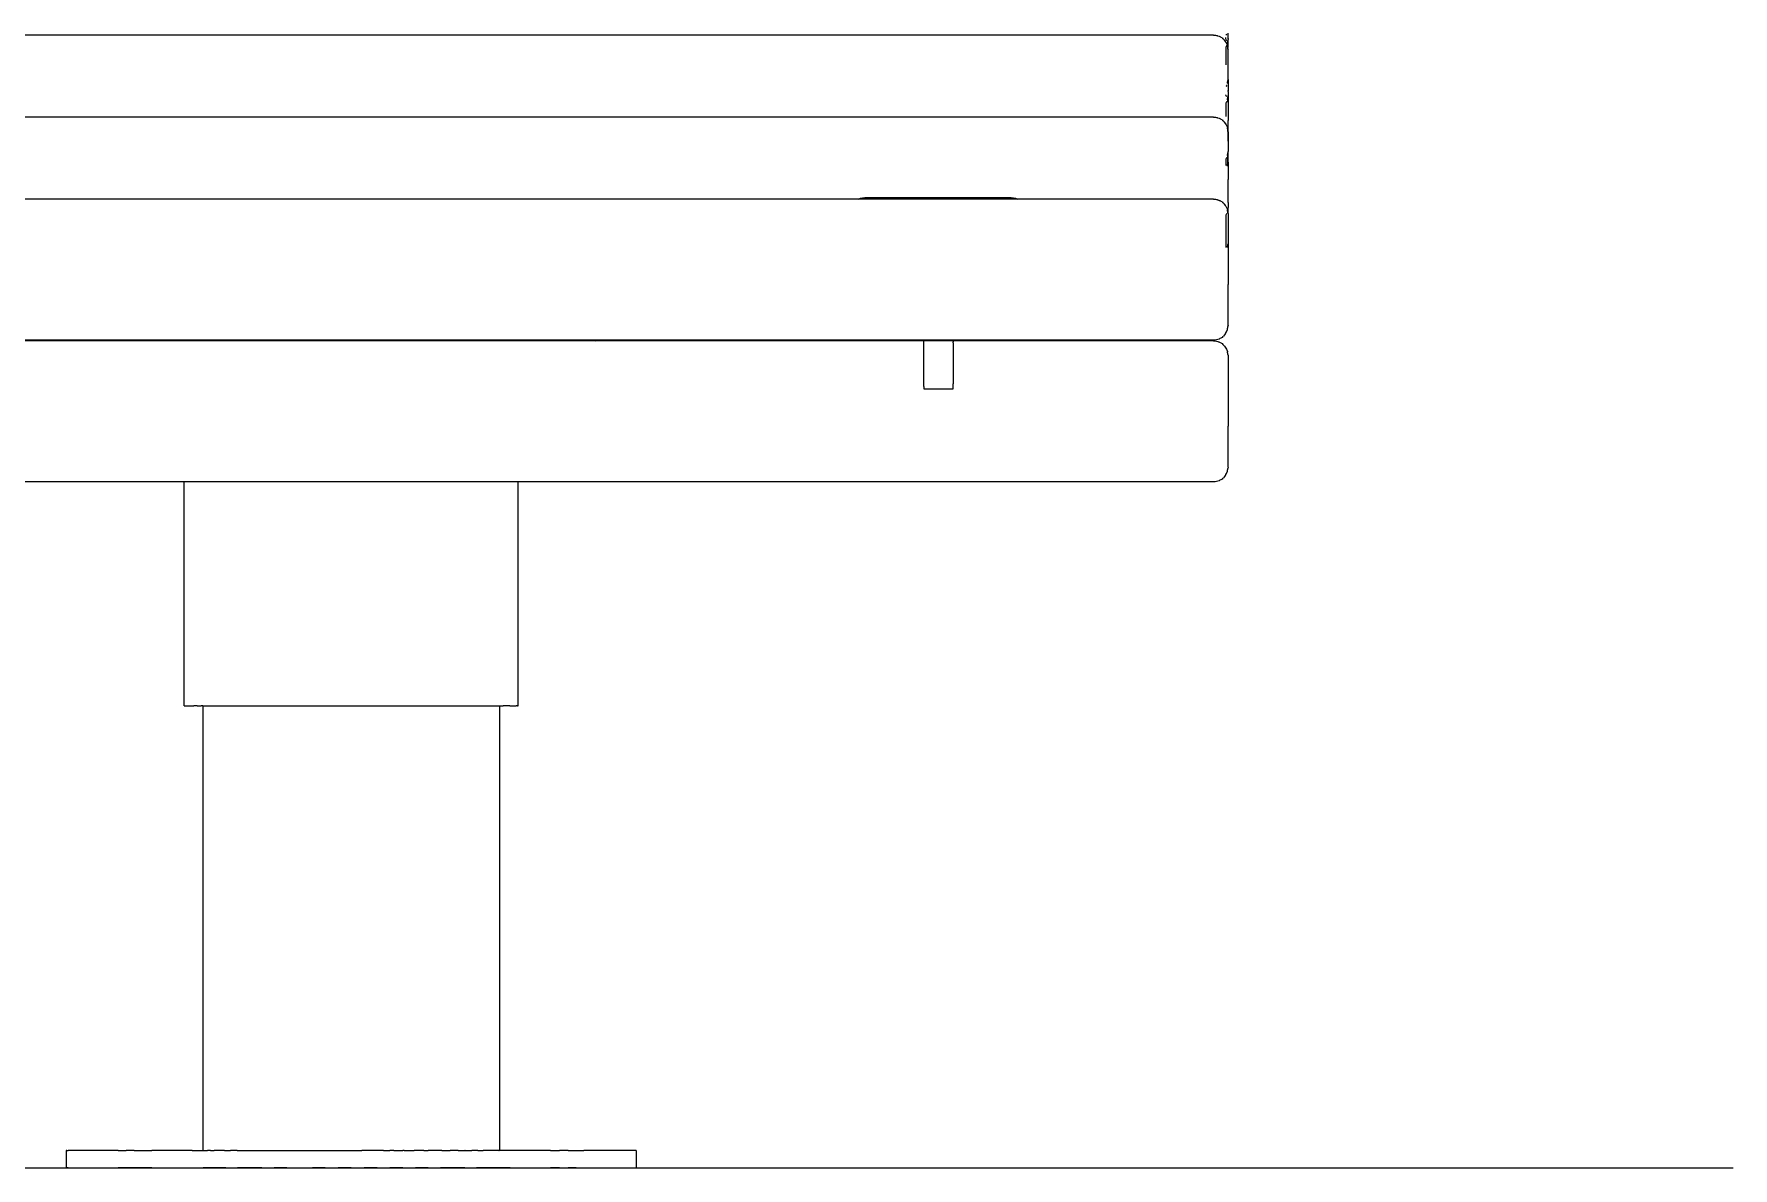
# Model space of a CAD drawing. Header units: inches. Extents: x 15 to 4613, y 7 to 3258.
# Drawn here: x 2853 to 3434, y 1765 to 2153 of the extents above; entities that cross this region are included whole.
import ezdxf

# ---------------------------------------------------------------- set-up
doc = ezdxf.new("R2010")
doc.units = ezdxf.units.IN
doc.header["$MEASUREMENT"] = 0

msp = doc.modelspace()

# ---------------------------------------------------------------- linework, layer by layer
for p, q in [((3256.73, 2152.15), (2666.73, 2152.15)), ((3256.73, 2152.15), (3257.27, 2152.11)), ((3257.27, 2152.11), (3257.44, 2152.09)), ((3257.44, 2152.09), (3257.79, 2152.03)), ((3257.79, 2152.03), (3258.13, 2151.94)), ((3258.27, 2151.91), (3258.13, 2151.94)), ((3258.27, 2151.91), (3258.69, 2151.73)), ((3258.69, 2151.73), (3258.8, 2151.68)), ((3259.23, 2151.46), (3258.8, 2151.68)), ((3259.23, 2151.46), (3259.43, 2151.34)), ((3259.67, 2151.19), (3259.43, 2151.34)), ((3259.67, 2151.19), (3260, 2150.88)), ((3260.18, 2150.71), (3260, 2150.88)), ((3260.93, 2152.12), (3260.97, 2152.16)), ((3260.93, 2150.82), (3260.93, 2151.37)), ((3261.04, 2150.68), (3260.93, 2150.82)), ((3260.97, 2152.16), (3261.04, 2152.22)), ((3261.04, 2152.22), (3261.23, 2152.38)), ((3261.23, 2152.38), (3261.27, 2152.42)), ((3261.71, 2151.09), (3261.73, 2151.29)), ((3261.71, 2151.09), (3261.73, 2150.97)), ((3261.73, 2151.29), (3261.73, 2152.81)), ((3261.73, 2150.97), (3261.73, 2150.61)), ((3260.18, 2150.71), (3260.5, 2150.41)), ((3260.57, 2150.35), (3260.5, 2150.41)), ((3260.57, 2150.35), (3260.8, 2149.96)), ((3260.93, 2149.79), (3260.8, 2149.96)), ((3260.95, 2149.73), (3260.93, 2149.79)), ((3260.93, 2147.98), (3260.95, 2148.01)), ((3260.93, 2147.98), (3260.93, 2141.96)), ((3260.99, 2149.69), (3260.95, 2149.73)), ((3261.11, 2148.25), (3260.95, 2148.01)), ((3260.99, 2149.69), (3261.01, 2149.64)), ((3261.01, 2149.64), (3261.11, 2149.5)), ((3261.1, 2150.56), (3261.04, 2150.68)), ((3261.26, 2150.3), (3261.1, 2150.56)), ((3261.11, 2149.5), (3261.15, 2149.44)), ((3261.14, 2148.31), (3261.11, 2148.25)), ((3261.17, 2148.36), (3261.14, 2148.31)), ((3261.15, 2149.44), (3261.19, 2149.37)), ((3261.19, 2148.39), (3261.17, 2148.36)), ((3261.18, 2148.42), (3261.26, 2148.5)), ((3261.18, 2148.42), (3261.19, 2148.39)), ((3261.19, 2149.37), (3261.26, 2149.26)), ((3261.27, 2150.24), (3261.26, 2150.3)), ((3261.27, 2149.21), (3261.26, 2149.26)), ((3261.27, 2148.53), (3261.26, 2148.5)), ((3261.27, 2149.21), (3261.52, 2148.51)), ((3261.52, 2149.52), (3261.68, 2149.94)), ((3261.52, 2149.47), (3261.52, 2149.52)), ((3261.52, 2149.41), (3261.52, 2149.47)), ((3261.52, 2149.41), (3261.54, 2149.37)), ((3261.54, 2149.37), (3261.52, 2149.33)), ((3261.52, 2149.29), (3261.52, 2149.33)), ((3261.68, 2148.86), (3261.52, 2149.29)), ((3261.54, 2148.47), (3261.52, 2148.51)), ((3261.54, 2148.47), (3261.52, 2148.41)), ((3261.52, 2148.41), (3261.52, 2148.37)), ((3261.52, 2148.37), (3261.53, 2148.33)), ((3261.53, 2148.33), (3261.52, 2148.26)), ((3261.53, 2148.23), (3261.52, 2148.26)), ((3261.59, 2148.12), (3261.53, 2148.33)), ((3261.57, 2148.08), (3261.53, 2148.23)), ((3261.57, 2148.08), (3261.59, 2148.12)), ((3261.61, 2147.98), (3261.57, 2148.08)), ((3261.62, 2147.87), (3261.61, 2147.98)), ((3261.68, 2147.66), (3261.62, 2147.87)), ((3261.68, 2147.77), (3261.62, 2147.87)), ((3261.65, 2147.56), (3261.68, 2147.66)), ((3261.65, 2147.56), (3261.68, 2147.51)), ((3261.68, 2149.94), (3261.73, 2150.61)), ((3261.73, 2148.19), (3261.68, 2148.86)), ((3261.68, 2147.66), (3261.68, 2147.77)), ((3261.68, 2147.51), (3261.68, 2147.41)), ((3261.68, 2147.41), (3261.71, 2147.29)), ((3261.71, 2147.29), (3261.73, 2148.19)), ((3261.71, 2147.29), (3261.73, 2147.15)), ((3261.73, 2148.19), (3261.73, 2150.61)), ((3261.73, 2141.03), (3261.73, 2147.15)), ((3261.73, 2138.62), (3261.73, 2141.03)), ((3261.07, 2134.73), (3261.05, 2134.69)), ((3261.14, 2134.81), (3261.07, 2134.73)), ((3261.17, 2134.69), (3261.11, 2134.59)), ((3261.14, 2134.81), (3261.15, 2134.85)), ((3261.23, 2134.94), (3261.15, 2134.85)), ((3261.21, 2134.75), (3261.17, 2134.69)), ((3261.26, 2134.84), (3261.21, 2134.75)), ((3261.26, 2134.99), (3261.27, 2135.04)), ((3261.26, 2134.84), (3261.27, 2134.89)), ((3261.52, 2135.88), (3261.53, 2135.91)), ((3261.52, 2135.88), (3261.53, 2135.8)), ((3261.52, 2135.72), (3261.54, 2135.77)), ((3261.52, 2135.72), (3261.54, 2135.62)), ((3261.52, 2135.59), (3261.54, 2135.62)), ((3261.53, 2135.91), (3261.59, 2136.15)), ((3261.53, 2135.8), (3261.59, 2135.98)), ((3261.53, 2135.8), (3261.54, 2135.77)), ((3261.59, 2136.15), (3261.62, 2136.19)), ((3261.59, 2135.98), (3261.59, 2136.15)), ((3261.62, 2136.19), (3261.64, 2136.35)), ((3261.62, 2136.19), (3261.68, 2136.33)), ((3261.64, 2136.35), (3261.68, 2136.48)), ((3261.73, 2136.94), (3261.68, 2136.74)), ((3261.68, 2136.74), (3261.68, 2136.59)), ((3261.68, 2136.48), (3261.68, 2136.59)), ((3261.68, 2136.33), (3261.68, 2136.48)), ((3261.73, 2136.94), (3261.73, 2138.62)), ((3261.73, 2136.94), (3261.73, 2133.12)), ((3260.93, 2131.67), (3260.93, 2131.77)), ((3260.97, 2131.64), (3260.93, 2131.67)), ((3261.26, 2129.35), (3260.93, 2128.83)), ((3260.93, 2128.83), (3260.93, 2124.27)), ((3260.96, 2131.61), (3260.97, 2131.64)), ((3261.02, 2131.56), (3260.96, 2131.61)), ((3261.26, 2131.15), (3261.02, 2131.56)), ((3261.27, 2131.09), (3261.26, 2131.15)), ((3261.27, 2129.41), (3261.26, 2129.35)), ((3261.52, 2130.36), (3261.68, 2130.79)), ((3261.52, 2130.32), (3261.52, 2130.36)), ((3261.54, 2130.28), (3261.52, 2130.32)), ((3261.52, 2130.24), (3261.54, 2130.28)), ((3261.52, 2130.18), (3261.52, 2130.24)), ((3261.52, 2130.13), (3261.52, 2130.18)), ((3261.68, 2129.71), (3261.52, 2130.13)), ((3261.68, 2130.79), (3261.73, 2131.46)), ((3261.73, 2129.04), (3261.68, 2129.71)), ((3261.73, 2133.12), (3261.71, 2133.03)), ((3261.73, 2132.86), (3261.71, 2133.03)), ((3261.73, 2132.86), (3261.73, 2131.46)), ((3261.73, 2131.46), (3261.73, 2129.04)), ((3261.73, 2129.04), (3261.73, 2122.92)), ((3256.73, 2124.09), (2666.73, 2124.09)), ((3256.73, 2124.09), (3257.27, 2124.06)), ((3257.27, 2124.06), (3257.44, 2124.04)), ((3257.44, 2124.04), (3257.79, 2123.98)), ((3257.79, 2123.98), (3258.13, 2123.89)), ((3258.27, 2123.85), (3258.13, 2123.89)), ((3258.27, 2123.85), (3258.69, 2123.68)), ((3258.69, 2123.68), (3258.8, 2123.62)), ((3259.23, 2123.41), (3258.8, 2123.62)), ((3259.23, 2123.41), (3259.43, 2123.29)), ((3259.67, 2123.14), (3259.43, 2123.29)), ((3259.67, 2123.14), (3260, 2122.83)), ((3260.18, 2122.66), (3260, 2122.83)), ((3260.18, 2122.66), (3260.5, 2122.36)), ((3260.57, 2122.3), (3260.5, 2122.36)), ((3260.57, 2122.3), (3260.8, 2121.91)), ((3260.8, 2121.91), (3260.93, 2121.74)), ((3260.93, 2121.74), (3260.95, 2121.68)), ((3260.95, 2121.68), (3260.99, 2121.64)), ((3261.73, 2121.88), (3261.73, 2122.92)), ((3261.73, 2119.46), (3261.73, 2121.88)), ((3260.99, 2121.64), (3261.01, 2121.58)), ((3261.01, 2121.58), (3261.11, 2121.45)), ((3261.11, 2121.45), (3261.18, 2121.33)), ((3261.18, 2121.33), (3261.26, 2121.21)), ((3261.26, 2121.21), (3261.27, 2121.16)), ((3261.27, 2121.16), (3261.52, 2120.46)), ((3261.52, 2120.46), (3261.54, 2120.42)), ((3261.54, 2120.42), (3261.52, 2120.32)), ((3261.53, 2120.28), (3261.52, 2120.32)), ((3261.53, 2120.25), (3261.53, 2120.28)), ((3261.6, 2120.09), (3261.53, 2120.25)), ((3261.59, 2120.06), (3261.6, 2120.09)), ((3261.59, 2120.06), (3261.68, 2119.71)), ((3261.68, 2119.45), (3261.68, 2119.71)), ((3261.68, 2119.45), (3261.7, 2119.36)), ((3261.68, 2119.22), (3261.7, 2119.31)), ((3261.68, 2119.22), (3261.73, 2112.3)), ((3261.73, 2119.46), (3261.7, 2119.36)), ((3261.7, 2119.36), (3261.7, 2119.31)), ((3261.7, 2119.31), (3261.73, 2119.1)), ((3261.73, 2119.1), (3261.73, 2112.3)), ((3261.26, 2110.2), (3260.93, 2109.67)), ((3261.27, 2110.25), (3261.26, 2110.2)), ((3261.52, 2111.09), (3261.68, 2111.64)), ((3261.52, 2111.02), (3261.52, 2111.09)), ((3261.52, 2111.02), (3261.52, 2108.19)), ((3261.68, 2111.64), (3261.73, 2112.3)), ((3261.73, 2108.72), (3261.73, 2112.3)), ((3260.93, 2109.67), (3260.93, 2107.54)), ((3261.52, 2107.67), (3261.53, 2107.71)), ((3261.52, 2107.67), (3261.53, 2107.6)), ((3261.52, 2107.53), (3261.54, 2107.57)), ((3261.52, 2107.51), (3261.52, 2107.53)), ((3261.52, 2107.51), (3261.54, 2107.4)), ((3261.52, 2107.36), (3261.54, 2107.4)), ((3261.53, 2107.71), (3261.59, 2107.93)), ((3261.53, 2107.6), (3261.59, 2107.77)), ((3261.53, 2107.6), (3261.54, 2107.57)), ((3261.59, 2107.77), (3261.68, 2108.11)), ((3261.59, 2107.93), (3261.63, 2108.04)), ((3261.63, 2108.04), (3261.65, 2108.16)), ((3261.65, 2108.16), (3261.68, 2108.28)), ((3261.73, 2108.72), (3261.68, 2108.53)), ((3261.69, 2108.48), (3261.68, 2108.53)), ((3261.68, 2108.36), (3261.69, 2108.48)), ((3261.68, 2108.28), (3261.68, 2108.36)), ((3261.68, 2108.11), (3261.68, 2108.28)), ((3261.73, 2108.72), (3261.73, 2105.07)), ((3261.73, 2105.07), (3261.73, 2102.73)), ((3261.73, 2094.86), (3261.73, 2102.73)), ((3135.15, 2096.04), (2787.9, 2096.04)), ((3135.15, 2096.04), (3135.23, 2096.08)), ((3135.23, 2096.04), (3135.15, 2096.04)), ((3135.23, 2096.08), (3135.96, 2096.34)), ((3135.96, 2096.04), (3135.23, 2096.04)), ((3135.96, 2096.34), (3136.72, 2096.5)), ((3136.72, 2096.04), (3135.96, 2096.04)), ((3136.72, 2096.5), (3137.5, 2096.55)), ((3137.5, 2096.04), (3136.72, 2096.04)), ((3137.5, 2096.55), (3187.5, 2096.55)), ((3187.5, 2096.04), (3137.5, 2096.04)), ((3187.5, 2096.55), (3188.28, 2096.5)), ((3188.28, 2096.04), (3187.5, 2096.04)), ((3188.28, 2096.5), (3189.05, 2096.34)), ((3189.05, 2096.04), (3188.28, 2096.04)), ((3189.05, 2096.34), (3189.77, 2096.08)), ((3189.77, 2096.04), (3189.05, 2096.04)), ((3189.77, 2096.08), (3189.85, 2096.04)), ((3189.85, 2096.04), (3189.77, 2096.04)), ((3256.73, 2096.04), (3189.85, 2096.04)), ((3256.73, 2096.04), (3257.27, 2096.01)), ((3257.27, 2096.01), (3257.44, 2095.98)), ((3257.44, 2095.98), (3257.79, 2095.93)), ((3257.79, 2095.93), (3258.13, 2095.84)), ((3258.27, 2095.8), (3258.13, 2095.84)), ((3258.27, 2095.8), (3258.69, 2095.63)), ((3258.69, 2095.63), (3258.8, 2095.57)), ((3259.23, 2095.36), (3258.8, 2095.57)), ((3259.23, 2095.36), (3259.43, 2095.23)), ((3259.67, 2095.09), (3259.43, 2095.23)), ((3259.67, 2095.09), (3259.99, 2094.78)), ((3260.18, 2094.61), (3259.99, 2094.78)), ((3260.18, 2094.61), (3260.5, 2094.31)), ((3260.57, 2094.25), (3260.5, 2094.31)), ((3260.57, 2094.25), (3260.8, 2093.86)), ((3260.8, 2093.86), (3260.93, 2093.68)), ((3260.93, 2093.68), (3260.99, 2093.59)), ((3260.99, 2093.59), (3261.11, 2093.4)), ((3261.11, 2093.4), (3261.26, 2093.15)), ((3261.26, 2093.15), (3261.27, 2093.1)), ((3261.27, 2093.1), (3261.52, 2092.4)), ((3261.68, 2092.48), (3261.73, 2093.15)), ((3261.73, 2094.86), (3261.73, 2093.15)), ((3261.73, 2091.05), (3261.73, 2093.15)), ((3261.26, 2091.04), (3260.93, 2090.52)), ((3260.93, 2090.52), (3260.93, 2079.48)), ((3261.27, 2091.1), (3261.26, 2091.04)), ((3261.54, 2092.37), (3261.52, 2092.4)), ((3261.53, 2092.31), (3261.52, 2092.27)), ((3261.53, 2092.23), (3261.52, 2092.27)), ((3261.52, 2091.93), (3261.58, 2092.06)), ((3261.52, 2091.87), (3261.52, 2091.93)), ((3261.52, 2091.87), (3261.52, 2091.75)), ((3261.54, 2092.37), (3261.53, 2092.31)), ((3261.53, 2092.16), (3261.53, 2092.23)), ((3261.56, 2092.11), (3261.53, 2092.16)), ((3261.56, 2092.11), (3261.57, 2092.18)), ((3261.58, 2092.06), (3261.56, 2092.11)), ((3261.57, 2092.18), (3261.68, 2092.48)), ((3261.59, 2092.01), (3261.58, 2092.06)), ((3261.59, 2092.01), (3261.68, 2091.66)), ((3261.68, 2091.4), (3261.68, 2091.66)), ((3261.68, 2091.4), (3261.73, 2091.05)), ((3261.73, 2091.05), (3261.73, 2080.84)), ((3261.52, 2079.62), (3261.53, 2079.66)), ((3261.52, 2079.62), (3261.54, 2079.52)), ((3261.52, 2079.48), (3261.54, 2079.52)), ((3261.53, 2079.66), (3261.59, 2079.87)), ((3261.59, 2079.87), (3261.68, 2080.22)), ((3261.73, 2080.84), (3261.68, 2080.48)), ((3261.68, 2080.22), (3261.68, 2080.48)), ((3261.73, 2080.84), (3261.73, 2077.02)), ((3261.73, 2077.02), (3261.73, 2066.81)), ((3261.73, 2052.79), (3261.73, 2066.81)), ((3261.59, 2051.82), (3261.68, 2052.17)), ((3261.73, 2052.79), (3261.68, 2052.43)), ((3261.68, 2052.17), (3261.68, 2052.43)), ((2877.44, 2047.79), (2790.55, 2047.79)), ((2878.01, 2047.57), (2790.55, 2047.57)), ((2878.01, 2047.57), (2877.44, 2047.79)), ((2881.68, 2047.79), (2877.44, 2047.79)), ((2882.25, 2047.57), (2878.01, 2047.57)), ((2919.19, 2047.79), (2881.68, 2047.79)), ((2919.19, 2047.57), (2882.25, 2047.57)), ((2921.31, 2047.79), (2919.19, 2047.79)), ((2921.31, 2047.57), (2919.19, 2047.57)), ((2923.44, 2047.79), (2921.31, 2047.79)), ((2923.44, 2047.57), (2921.31, 2047.57)), ((2923.44, 2047.57), (2923.44, 2047.79)), ((2923.6, 2047.79), (2923.44, 2047.79)), ((2923.6, 2047.57), (2923.44, 2047.57)), ((2926.01, 2047.79), (2923.6, 2047.79)), ((2926.01, 2047.57), (2923.6, 2047.57)), ((2928.52, 2047.79), (2926.01, 2047.79)), ((2928.52, 2047.57), (2926.01, 2047.57)), ((2931.13, 2047.79), (2928.52, 2047.79)), ((2931.13, 2047.57), (2928.52, 2047.57)), ((2933.84, 2047.79), (2931.13, 2047.79)), ((2933.84, 2047.57), (2931.13, 2047.57)), ((2936.63, 2047.79), (2933.84, 2047.79)), ((2936.63, 2047.57), (2933.84, 2047.57)), ((2939.49, 2047.79), (2936.63, 2047.79)), ((2939.49, 2047.57), (2936.63, 2047.57)), ((2942.43, 2047.79), (2939.49, 2047.79)), ((2942.43, 2047.57), (2939.49, 2047.57)), ((2945.42, 2047.79), (2942.43, 2047.79)), ((2945.42, 2047.57), (2942.43, 2047.57)), ((2948.46, 2047.79), (2945.42, 2047.79)), ((2948.46, 2047.57), (2945.42, 2047.57)), ((2951.54, 2047.79), (2948.46, 2047.79)), ((2951.54, 2047.57), (2948.46, 2047.57)), ((2954.66, 2047.79), (2951.54, 2047.79)), ((2954.66, 2047.57), (2951.54, 2047.57)), ((2957.79, 2047.79), (2954.66, 2047.79)), ((2957.79, 2047.57), (2954.66, 2047.57)), ((2960.94, 2047.79), (2957.79, 2047.79)), ((2960.94, 2047.57), (2957.79, 2047.57)), ((2964.09, 2047.79), (2960.94, 2047.79)), ((2964.09, 2047.57), (2960.94, 2047.57)), ((2967.23, 2047.79), (2964.09, 2047.79)), ((2967.23, 2047.57), (2964.09, 2047.57)), ((2970.36, 2047.79), (2967.23, 2047.79)), ((2970.36, 2047.57), (2967.23, 2047.57)), ((2973.45, 2047.79), (2970.36, 2047.79)), ((2973.45, 2047.57), (2970.36, 2047.57)), ((2976.52, 2047.79), (2973.45, 2047.79)), ((2976.52, 2047.57), (2973.45, 2047.57)), ((2979.54, 2047.79), (2976.52, 2047.79)), ((2979.54, 2047.57), (2976.52, 2047.57)), ((2982.5, 2047.79), (2979.54, 2047.79)), ((2982.5, 2047.57), (2979.54, 2047.57)), ((2985.4, 2047.79), (2982.5, 2047.79)), ((2985.4, 2047.57), (2982.5, 2047.57)), ((2988.23, 2047.79), (2985.4, 2047.79)), ((2988.23, 2047.57), (2985.4, 2047.57)), ((2990.98, 2047.79), (2988.23, 2047.79)), ((2990.98, 2047.57), (2988.23, 2047.57)), ((2993.64, 2047.79), (2990.98, 2047.79)), ((2993.64, 2047.57), (2990.98, 2047.57)), ((2996.2, 2047.79), (2993.64, 2047.79)), ((2996.2, 2047.57), (2993.64, 2047.57)), ((2998.66, 2047.79), (2996.2, 2047.79)), ((2998.66, 2047.57), (2996.2, 2047.57)), ((3000.02, 2047.79), (2998.66, 2047.79)), ((3000.02, 2047.57), (2998.66, 2047.57)), ((3000.02, 2047.57), (3000.02, 2047.79)), ((3001.01, 2047.79), (3000.02, 2047.79)), ((3001.01, 2047.57), (3000.02, 2047.57)), ((3003.24, 2047.79), (3001.01, 2047.79)), ((3003.24, 2047.57), (3001.01, 2047.57)), ((3004.26, 2047.79), (3003.24, 2047.79)), ((3004.26, 2047.57), (3003.24, 2047.57)), ((3041.77, 2047.79), (3004.26, 2047.79)), ((3041.2, 2047.57), (3004.26, 2047.57)), ((3045.45, 2047.57), (3041.2, 2047.57)), ((3046.01, 2047.79), (3041.77, 2047.79)), ((3045.45, 2047.57), (3046.01, 2047.79)), ((3132.5, 2047.57), (3045.45, 2047.57)), ((3132.5, 2047.79), (3046.01, 2047.79)), ((3132.5, 2047.79), (3132.5, 2047.57)), ((3157.7, 2047.79), (3132.5, 2047.79)), ((3157.7, 2047.57), (3132.5, 2047.57)), ((3157.7, 2047.79), (3157.7, 2047.57)), ((3167.7, 2047.79), (3157.7, 2047.79)), ((3167.7, 2047.57), (3157.7, 2047.57)), ((3157.7, 2047.57), (3157.7, 2047.44)), ((3157.7, 2047.22), (3157.7, 2047.44)), ((3157.7, 2046.91), (3157.7, 2047.22)), ((3157.7, 2032.88), (3157.7, 2046.91)), ((3167.7, 2047.79), (3167.7, 2047.57)), ((3192.5, 2047.79), (3167.7, 2047.79)), ((3192.5, 2047.57), (3167.7, 2047.57)), ((3167.7, 2047.57), (3167.7, 2047.44)), ((3167.7, 2047.44), (3167.7, 2047.22)), ((3167.7, 2046.91), (3167.7, 2047.22)), ((3167.7, 2046.91), (3167.7, 2032.88)), ((3192.5, 2047.57), (3192.5, 2047.79)), ((3256.73, 2047.79), (3192.5, 2047.79)), ((3256.73, 2047.57), (3192.5, 2047.57)), ((3257.27, 2047.82), (3256.73, 2047.79)), ((3256.73, 2047.57), (3257.27, 2047.54)), ((3257.79, 2047.9), (3257.27, 2047.82)), ((3257.27, 2047.54), (3257.79, 2047.46)), ((3258.27, 2048.03), (3257.79, 2047.9)), ((3257.79, 2047.46), (3258.27, 2047.33)), ((3258.69, 2048.2), (3258.27, 2048.03)), ((3258.27, 2047.33), (3258.69, 2047.16)), ((3258.94, 2048.36), (3258.69, 2048.2)), ((3259.23, 2046.89), (3258.69, 2047.16)), ((3259.23, 2048.47), (3258.94, 2048.36)), ((3259.67, 2048.74), (3259.23, 2048.47)), ((3259.23, 2046.89), (3259.67, 2046.62)), ((3259.99, 2049.05), (3259.67, 2048.74)), ((3259.67, 2046.62), (3259.99, 2046.32)), ((3259.99, 2049.05), (3260.18, 2049.22)), ((3260.18, 2046.14), (3259.99, 2046.32)), ((3260.57, 2049.58), (3260.18, 2049.22)), ((3260.18, 2046.14), (3260.57, 2045.78)), ((3260.8, 2049.98), (3260.57, 2049.58)), ((3260.8, 2049.98), (3260.95, 2050.2)), ((3260.99, 2050.24), (3260.95, 2050.2)), ((3260.99, 2050.24), (3261.01, 2050.3)), ((3261.01, 2050.3), (3261.26, 2050.68)), ((3261.26, 2050.68), (3261.54, 2051.46)), ((3261.53, 2051.6), (3261.59, 2051.82)), ((3261.54, 2051.46), (3261.53, 2051.6)), ((3260.57, 2045.78), (3260.8, 2045.39)), ((3260.8, 2045.39), (3260.99, 2045.12)), ((3260.99, 2045.12), (3261.26, 2044.69)), ((3261.26, 2044.69), (3261.54, 2043.9)), ((3261.54, 2043.9), (3261.52, 2043.8)), ((3261.53, 2043.76), (3261.52, 2043.8)), ((3261.59, 2043.54), (3261.53, 2043.76)), ((3261.68, 2043.19), (3261.59, 2043.54)), ((3261.68, 2042.94), (3261.68, 2043.19)), ((3261.68, 2042.94), (3261.73, 2042.58)), ((3261.73, 2042.58), (3261.73, 2028.55)), ((3157.7, 2032.48), (3157.7, 2032.88)), ((3157.7, 2032), (3157.7, 2032.48)), ((3157.7, 2032), (3157.7, 2031.45)), ((3157.7, 2031.45), (3157.7, 2031.21)), ((3157.7, 2031.21), (3167.7, 2031.21)), ((3167.7, 2032.48), (3167.7, 2032.88)), ((3167.7, 2032), (3167.7, 2032.48)), ((3167.7, 2031.45), (3167.7, 2032)), ((3167.7, 2031.21), (3167.7, 2031.45)), ((3261.73, 2028.55), (3261.73, 2018.35)), ((3261.73, 2004.32), (3261.73, 2018.35)), ((3258.69, 1999.74), (3258.27, 1999.56)), ((3258.94, 1999.89), (3258.69, 1999.74)), ((3259.23, 2000.01), (3258.94, 1999.89)), ((3259.67, 2000.28), (3259.23, 2000.01)), ((3259.99, 2000.58), (3259.67, 2000.28)), ((3259.99, 2000.58), (3260.18, 2000.76)), ((3260.57, 2001.12), (3260.18, 2000.76)), ((3260.8, 2001.51), (3260.57, 2001.12)), ((3260.8, 2001.51), (3260.95, 2001.74)), ((3260.99, 2001.78), (3260.95, 2001.74)), ((3260.99, 2001.78), (3261.01, 2001.83)), ((3261.01, 2001.83), (3261.26, 2002.21)), ((3261.26, 2002.21), (3261.54, 2003)), ((3261.53, 2003.14), (3261.59, 2003.35)), ((3261.54, 2003), (3261.53, 2003.14)), ((3261.59, 2003.35), (3261.68, 2003.7)), ((3261.73, 2004.32), (3261.68, 2003.96)), ((3261.68, 2003.7), (3261.68, 2003.96)), ((2904.58, 1999.32), (2666.73, 1999.32)), ((2904.58, 1922.69), (2904.58, 1999.32)), ((2904.71, 1999.32), (2904.58, 1999.32)), ((2905.01, 1999.32), (2904.71, 1999.32)), ((2905.49, 1999.32), (2905.01, 1999.32)), ((2906.14, 1999.32), (2905.49, 1999.32)), ((2906.95, 1999.32), (2906.14, 1999.32)), ((2907.93, 1999.32), (2906.95, 1999.32)), ((2909.08, 1999.32), (2907.93, 1999.32)), ((2910.38, 1999.32), (2909.08, 1999.32)), ((2911.84, 1999.32), (2910.38, 1999.32)), ((2913.46, 1999.32), (2911.84, 1999.32)), ((2915.21, 1999.32), (2913.46, 1999.32)), ((2917.11, 1999.32), (2915.21, 1999.32)), ((2919.15, 1999.32), (2917.11, 1999.32)), ((2921.31, 1999.32), (2919.15, 1999.32)), ((2923.6, 1999.32), (2921.31, 1999.32)), ((2926.01, 1999.32), (2923.6, 1999.32)), ((2928.52, 1999.32), (2926.01, 1999.32)), ((2931.13, 1999.32), (2928.52, 1999.32)), ((2933.84, 1999.32), (2931.13, 1999.32)), ((2936.63, 1999.32), (2933.84, 1999.32)), ((2939.49, 1999.32), (2936.63, 1999.32)), ((2942.43, 1999.32), (2939.49, 1999.32)), ((2945.42, 1999.32), (2942.43, 1999.32)), ((2948.46, 1999.32), (2945.42, 1999.32)), ((2951.54, 1999.32), (2948.46, 1999.32)), ((2954.66, 1999.32), (2951.54, 1999.32)), ((2957.79, 1999.32), (2954.66, 1999.32)), ((2960.94, 1999.32), (2957.79, 1999.32)), ((2964.09, 1999.32), (2960.94, 1999.32)), ((2967.23, 1999.32), (2964.09, 1999.32)), ((2970.36, 1999.32), (2967.23, 1999.32)), ((2973.45, 1999.32), (2970.36, 1999.32)), ((2976.52, 1999.32), (2973.45, 1999.32)), ((2979.54, 1999.32), (2976.52, 1999.32)), ((2982.5, 1999.32), (2979.54, 1999.32)), ((2985.4, 1999.32), (2982.5, 1999.32)), ((2988.23, 1999.32), (2985.4, 1999.32)), ((2990.98, 1999.32), (2988.23, 1999.32)), ((2993.64, 1999.32), (2990.98, 1999.32)), ((2996.2, 1999.32), (2993.64, 1999.32)), ((2998.66, 1999.32), (2996.2, 1999.32)), ((3001.01, 1999.32), (2998.66, 1999.32)), ((3003.24, 1999.32), (3001.01, 1999.32)), ((3005.34, 1999.32), (3003.24, 1999.32)), ((3007.3, 1999.32), (3005.34, 1999.32)), ((3009.13, 1999.32), (3007.3, 1999.32)), ((3010.82, 1999.32), (3009.13, 1999.32)), ((3012.36, 1999.32), (3010.82, 1999.32)), ((3013.74, 1999.32), (3012.36, 1999.32)), ((3014.97, 1999.32), (3013.74, 1999.32)), ((3016.03, 1999.32), (3014.97, 1999.32)), ((3016.93, 1999.32), (3016.03, 1999.32)), ((3017.66, 1999.32), (3016.93, 1999.32)), ((3018.22, 1999.32), (3017.66, 1999.32)), ((3018.44, 1999.32), (3018.22, 1999.32)), ((3018.61, 1999.32), (3018.44, 1999.32)), ((3018.83, 1999.32), (3018.61, 1999.32)), ((3018.87, 1999.32), (3018.83, 1999.32)), ((3018.87, 1922.69), (3018.87, 1999.32)), ((3256.73, 1999.32), (3018.87, 1999.32)), ((3257.27, 1999.36), (3256.73, 1999.32)), ((3257.79, 1999.44), (3257.27, 1999.36)), ((3258.27, 1999.56), (3257.79, 1999.44)), ((2904.58, 1922.69), (2904.71, 1922.69)), ((2904.71, 1922.69), (2905.01, 1922.69)), ((2905.01, 1922.69), (2905.49, 1922.69)), ((2905.49, 1922.69), (2906.14, 1922.69)), ((2906.14, 1922.69), (2906.95, 1922.69)), ((2906.95, 1922.69), (2907.93, 1922.69)), ((2909.1, 1922.69), (2907.93, 1922.69)), ((2909.1, 1922.69), (2910.38, 1922.69)), ((2910.96, 1922.69), (2910.38, 1922.69)), ((2910.96, 1922.69), (2910.96, 1770.66)), ((2910.96, 1922.69), (2911.23, 1922.69)), ((2911.23, 1922.69), (2911.77, 1922.69)), ((2911.77, 1922.69), (2911.84, 1922.69)), ((2911.84, 1922.69), (2912.58, 1922.69)), ((2912.58, 1922.69), (2913.46, 1922.69)), ((2913.46, 1922.69), (2913.65, 1922.69)), ((2913.65, 1922.69), (2914.97, 1922.69)), ((2914.97, 1922.69), (2915.21, 1922.69)), ((2915.21, 1922.69), (2916.55, 1922.69)), ((2916.55, 1922.69), (2917.11, 1922.69)), ((2917.11, 1922.69), (2918.36, 1922.69)), ((2918.36, 1922.69), (2919.15, 1922.69)), ((2919.15, 1922.69), (2920.41, 1922.69)), ((2920.41, 1922.69), (2921.31, 1922.69)), ((2921.31, 1922.69), (2922.68, 1922.69)), ((2922.68, 1922.69), (2923.6, 1922.69)), ((2923.6, 1922.69), (2925.15, 1922.69)), ((2925.15, 1922.69), (2926.01, 1922.69)), ((2926.01, 1922.69), (2927.83, 1922.69)), ((2927.83, 1922.69), (2928.52, 1922.69)), ((2928.52, 1922.69), (2930.68, 1922.69)), ((2930.68, 1922.69), (2931.13, 1922.69)), ((2931.13, 1922.69), (2933.7, 1922.69)), ((2933.7, 1922.69), (2933.84, 1922.69)), ((2933.84, 1922.69), (2936.63, 1922.69)), ((2936.63, 1922.69), (2936.86, 1922.69)), ((2936.86, 1922.69), (2939.49, 1922.69)), ((2939.49, 1922.69), (2940.16, 1922.69)), ((2940.16, 1922.69), (2942.43, 1922.69)), ((2942.43, 1922.69), (2943.58, 1922.69)), ((2943.58, 1922.69), (2945.42, 1922.69)), ((2945.42, 1922.69), (2947.09, 1922.69)), ((2947.09, 1922.69), (2948.46, 1922.69)), ((2948.46, 1922.69), (2950.68, 1922.69)), ((2950.68, 1922.69), (2951.54, 1922.69)), ((2951.54, 1922.69), (2954.33, 1922.69)), ((2954.33, 1922.69), (2954.66, 1922.69)), ((2954.66, 1922.69), (2957.79, 1922.69)), ((2957.79, 1922.69), (2958.02, 1922.69)), ((2958.02, 1922.69), (2960.94, 1922.69)), ((2960.94, 1922.69), (2961.73, 1922.69)), ((2961.73, 1922.69), (2964.09, 1922.69)), ((2964.09, 1922.69), (2965.43, 1922.69)), ((2965.43, 1922.69), (2967.23, 1922.69)), ((2967.23, 1922.69), (2969.12, 1922.69)), ((2969.12, 1922.69), (2970.36, 1922.69)), ((2970.36, 1922.69), (2972.77, 1922.69)), ((2972.77, 1922.69), (2973.45, 1922.69)), ((2973.45, 1922.69), (2976.36, 1922.69)), ((2976.36, 1922.69), (2976.52, 1922.69)), ((2976.52, 1922.69), (2979.54, 1922.69)), ((2979.54, 1922.69), (2979.87, 1922.69)), ((2979.87, 1922.69), (2982.5, 1922.69)), ((2982.5, 1922.69), (2983.29, 1922.69)), ((2983.29, 1922.69), (2985.4, 1922.69)), ((2985.4, 1922.69), (2986.59, 1922.69)), ((2986.59, 1922.69), (2988.23, 1922.69)), ((2988.23, 1922.69), (2989.76, 1922.69)), ((2989.76, 1922.69), (2990.98, 1922.69)), ((2990.98, 1922.69), (2992.77, 1922.69)), ((2992.77, 1922.69), (2993.64, 1922.69)), ((2993.64, 1922.69), (2995.63, 1922.69)), ((2995.63, 1922.69), (2996.2, 1922.69)), ((2996.2, 1922.69), (2998.3, 1922.69)), ((2998.3, 1922.69), (2998.66, 1922.69)), ((2998.66, 1922.69), (3000.77, 1922.69)), ((3000.77, 1922.69), (3001.01, 1922.69)), ((3001.01, 1922.69), (3003.04, 1922.69)), ((3003.04, 1922.69), (3003.24, 1922.69)), ((3003.24, 1922.69), (3005.09, 1922.69)), ((3005.09, 1922.69), (3005.34, 1922.69)), ((3005.34, 1922.69), (3006.9, 1922.69)), ((3006.9, 1922.69), (3007.3, 1922.69)), ((3007.3, 1922.69), (3008.48, 1922.69)), ((3008.48, 1922.69), (3009.13, 1922.69)), ((3009.13, 1922.69), (3009.81, 1922.69)), ((3009.81, 1922.69), (3010.82, 1922.69)), ((3010.82, 1922.69), (3010.87, 1922.69)), ((3010.87, 1922.69), (3011.68, 1922.69)), ((3011.68, 1922.69), (3012.22, 1922.69)), ((3012.22, 1922.69), (3012.36, 1922.69)), ((3012.36, 1922.69), (3012.49, 1922.69)), ((3012.49, 1922.69), (3012.49, 1770.66)), ((3012.49, 1922.69), (3013.74, 1922.69)), ((3014.97, 1922.69), (3013.74, 1922.69)), ((3016.03, 1922.69), (3014.97, 1922.69)), ((3016.03, 1922.69), (3016.93, 1922.69)), ((3016.93, 1922.69), (3017.66, 1922.69)), ((3017.66, 1922.69), (3018.22, 1922.69)), ((3018.44, 1922.69), (3018.22, 1922.69)), ((3018.61, 1922.69), (3018.44, 1922.69)), ((3018.61, 1922.69), (3018.83, 1922.69)), ((3018.83, 1922.69), (3018.87, 1922.69)), ((2864.45, 1770.66), (2864.25, 1770.66)), ((2864.25, 1770.66), (2864.25, 1764.66)), ((2864.45, 1770.66), (2864.86, 1770.66)), ((2865.46, 1770.66), (2864.86, 1770.66)), ((2866.27, 1770.66), (2865.46, 1770.66)), ((2867.27, 1770.66), (2866.27, 1770.66)), ((2868.46, 1770.66), (2867.27, 1770.66)), ((2869.86, 1770.66), (2868.46, 1770.66)), ((2871.44, 1770.66), (2869.86, 1770.66)), ((2873.21, 1770.66), (2871.44, 1770.66)), ((2875.16, 1770.66), (2873.21, 1770.66)), ((2877.29, 1770.66), (2875.16, 1770.66)), ((2879.59, 1770.66), (2877.29, 1770.66)), ((2882.07, 1770.66), (2879.59, 1770.66)), ((2882.07, 1770.66), (2884.71, 1770.66)), ((2887.51, 1770.66), (2884.71, 1770.66)), ((2887.51, 1770.66), (2890.47, 1770.66)), ((2890.47, 1770.66), (2893.57, 1770.66)), ((2896.82, 1770.66), (2893.57, 1770.66)), ((2900.19, 1770.66), (2896.82, 1770.66)), ((2903.7, 1770.66), (2900.19, 1770.66)), ((2907.33, 1770.66), (2903.7, 1770.66)), ((2907.33, 1770.66), (2910.96, 1770.66)), ((2910.96, 1770.66), (2911.07, 1770.66)), ((2911.23, 1770.66), (2911.07, 1770.66)), ((2911.23, 1770.66), (2911.77, 1770.66)), ((2911.77, 1770.66), (2912.58, 1770.66)), ((2913.65, 1770.66), (2912.58, 1770.66)), ((2913.65, 1770.66), (2914.91, 1770.66)), ((2914.97, 1770.66), (2914.91, 1770.66)), ((2916.55, 1770.66), (2914.97, 1770.66)), ((2918.36, 1770.66), (2916.55, 1770.66)), ((2918.36, 1770.66), (2918.85, 1770.66)), ((2918.85, 1770.66), (2920.41, 1770.66)), ((2922.68, 1770.66), (2920.41, 1770.66)), ((2922.68, 1770.66), (2922.88, 1770.66)), ((2922.88, 1770.66), (2925.15, 1770.66)), ((2925.15, 1770.66), (2926.99, 1770.66)), ((2926.99, 1770.66), (2927.83, 1770.66)), ((2927.83, 1770.66), (2930.68, 1770.66)), ((2930.68, 1770.66), (2931.18, 1770.66)), ((2931.18, 1770.66), (2933.7, 1770.66)), ((2933.7, 1770.66), (2935.42, 1770.66)), ((2935.42, 1770.66), (2936.86, 1770.66)), ((2936.86, 1770.66), (2939.72, 1770.66)), ((2939.72, 1770.66), (2940.16, 1770.66)), ((2940.16, 1770.66), (2943.58, 1770.66)), ((2943.58, 1770.66), (2944.07, 1770.66)), ((2944.07, 1770.66), (2947.09, 1770.66)), ((2947.09, 1770.66), (2948.45, 1770.66)), ((2948.45, 1770.66), (2950.68, 1770.66)), ((2950.68, 1770.66), (2952.86, 1770.66)), ((2952.86, 1770.66), (2954.33, 1770.66)), ((2954.33, 1770.66), (2957.29, 1770.66)), ((2957.29, 1770.66), (2958.02, 1770.66)), ((2958.02, 1770.66), (2961.73, 1770.66)), ((2961.73, 1770.66), (2965.43, 1770.66)), ((2966.16, 1770.66), (2965.43, 1770.66)), ((2969.12, 1770.66), (2966.16, 1770.66)), ((2970.59, 1770.66), (2969.12, 1770.66)), ((2972.77, 1770.66), (2970.59, 1770.66)), ((2972.77, 1770.66), (2975, 1770.66)), ((2976.36, 1770.66), (2975, 1770.66)), ((2976.36, 1770.66), (2979.38, 1770.66)), ((2979.87, 1770.66), (2979.38, 1770.66)), ((2979.87, 1770.66), (2983.29, 1770.66)), ((2983.73, 1770.66), (2983.29, 1770.66)), ((2986.59, 1770.66), (2983.73, 1770.66)), ((2986.59, 1770.66), (2988.03, 1770.66)), ((2989.76, 1770.66), (2988.03, 1770.66)), ((2992.28, 1770.66), (2989.76, 1770.66)), ((2992.77, 1770.66), (2992.28, 1770.66)), ((2992.77, 1770.66), (2995.63, 1770.66)), ((2996.46, 1770.66), (2995.63, 1770.66)), ((2998.3, 1770.66), (2996.46, 1770.66)), ((2998.3, 1770.66), (3000.57, 1770.66)), ((3000.77, 1770.66), (3000.57, 1770.66)), ((3000.77, 1770.66), (3003.04, 1770.66)), ((3004.6, 1770.66), (3003.04, 1770.66)), ((3005.09, 1770.66), (3004.6, 1770.66)), ((3005.09, 1770.66), (3006.9, 1770.66)), ((3008.48, 1770.66), (3006.9, 1770.66)), ((3008.54, 1770.66), (3008.48, 1770.66)), ((3009.81, 1770.66), (3008.54, 1770.66)), ((3010.87, 1770.66), (3009.81, 1770.66)), ((3011.68, 1770.66), (3010.87, 1770.66)), ((3012.22, 1770.66), (3011.68, 1770.66)), ((3012.25, 1770.66), (3012.22, 1770.66)), ((3012.22, 1770.66), (3012.39, 1770.66)), ((3012.49, 1770.66), (3012.39, 1770.66)), ((3016.12, 1770.66), (3012.49, 1770.66)), ((3019.75, 1770.66), (3016.12, 1770.66)), ((3023.26, 1770.66), (3019.75, 1770.66)), ((3026.64, 1770.66), (3023.26, 1770.66)), ((3029.88, 1770.66), (3026.64, 1770.66)), ((3029.88, 1770.66), (3032.98, 1770.66)), ((3035.94, 1770.66), (3032.98, 1770.66)), ((3035.94, 1770.66), (3038.74, 1770.66)), ((3038.74, 1770.66), (3041.38, 1770.66)), ((3043.86, 1770.66), (3041.38, 1770.66)), ((3046.16, 1770.66), (3043.86, 1770.66)), ((3048.29, 1770.66), (3046.16, 1770.66)), ((3050.25, 1770.66), (3048.29, 1770.66)), ((3052.02, 1770.66), (3050.25, 1770.66)), ((3053.6, 1770.66), (3052.02, 1770.66)), ((3054.99, 1770.66), (3053.6, 1770.66)), ((3056.18, 1770.66), (3054.99, 1770.66)), ((3057.19, 1770.66), (3056.18, 1770.66)), ((3057.99, 1770.66), (3057.19, 1770.66)), ((3058.6, 1770.66), (3057.99, 1770.66)), ((3059, 1770.66), (3058.6, 1770.66)), ((3059.2, 1770.66), (3059, 1770.66)), ((3059.2, 1770.66), (3059.2, 1764.66)), ((308.9, 1764.66), (3099.57, 1764.66)), ((2864.25, 1764.66), (2864.45, 1764.66)), ((2864.86, 1764.66), (2864.45, 1764.66)), ((2864.86, 1764.66), (2865.46, 1764.66)), ((2865.46, 1764.66), (2866.27, 1764.66)), ((2866.27, 1764.66), (2867.27, 1764.66)), ((2867.27, 1764.66), (2868.46, 1764.66)), ((2868.46, 1764.66), (2869.86, 1764.66)), ((2869.86, 1764.66), (2871.44, 1764.66)), ((2871.44, 1764.66), (2873.21, 1764.66)), ((2873.21, 1764.66), (2875.16, 1764.66)), ((2875.16, 1764.66), (2877.29, 1764.66)), ((2877.29, 1764.66), (2879.59, 1764.66)), ((2879.59, 1764.66), (2882.07, 1764.66)), ((2884.71, 1764.66), (2882.07, 1764.66)), ((2887.51, 1764.66), (2884.71, 1764.66)), ((2890.47, 1764.66), (2887.51, 1764.66)), ((2893.57, 1764.66), (2890.47, 1764.66)), ((2893.57, 1764.66), (2896.82, 1764.66)), ((2896.82, 1764.66), (2900.19, 1764.66)), ((2900.19, 1764.66), (2903.7, 1764.66)), ((2903.7, 1764.66), (2907.33, 1764.66)), ((2907.33, 1764.66), (2911.07, 1764.66)), ((2914.91, 1764.66), (2911.07, 1764.66)), ((2912.01, 1764.66), (3434.49, 1764.66)), ((2918.85, 1764.66), (2914.91, 1764.66)), ((2918.85, 1764.66), (2922.88, 1764.66)), ((2926.99, 1764.66), (2922.88, 1764.66)), ((2931.18, 1764.66), (2926.99, 1764.66)), ((2931.18, 1764.66), (2935.42, 1764.66)), ((2939.72, 1764.66), (2935.42, 1764.66)), ((2939.72, 1764.66), (2944.08, 1764.66)), ((2944.08, 1764.66), (2948.45, 1764.66)), ((2952.86, 1764.66), (2948.45, 1764.66)), ((2952.86, 1764.66), (2957.29, 1764.66)), ((2961.73, 1764.66), (2957.29, 1764.66)), ((2961.73, 1764.66), (2966.16, 1764.66)), ((2970.59, 1764.66), (2966.16, 1764.66)), ((2970.59, 1764.66), (2975, 1764.66)), ((2979.37, 1764.66), (2975, 1764.66)), ((2979.37, 1764.66), (2983.73, 1764.66)), ((2988.03, 1764.66), (2983.73, 1764.66)), ((2988.03, 1764.66), (2992.28, 1764.66)), ((2996.46, 1764.66), (2992.28, 1764.66)), ((3000.57, 1764.66), (2996.46, 1764.66)), ((3000.57, 1764.66), (3004.6, 1764.66)), ((3008.54, 1764.66), (3004.6, 1764.66)), ((3012.22, 1764.66), (3008.54, 1764.66)), ((3012.22, 1764.66), (3012.25, 1764.66)), ((3012.22, 1764.66), (3012.39, 1764.66)), ((3016.12, 1764.66), (3012.39, 1764.66)), ((3016.12, 1764.66), (3019.75, 1764.66)), ((3019.75, 1764.66), (3023.26, 1764.66)), ((3023.26, 1764.66), (3026.64, 1764.66)), ((3026.64, 1764.66), (3029.88, 1764.66)), ((3032.98, 1764.66), (3029.88, 1764.66)), ((3032.98, 1764.66), (3035.94, 1764.66)), ((3038.74, 1764.66), (3035.94, 1764.66)), ((3038.74, 1764.66), (3041.38, 1764.66)), ((3041.38, 1764.66), (3043.86, 1764.66)), ((3043.86, 1764.66), (3046.16, 1764.66)), ((3046.16, 1764.66), (3048.29, 1764.66)), ((3048.29, 1764.66), (3050.25, 1764.66)), ((3050.25, 1764.66), (3052.02, 1764.66)), ((3052.02, 1764.66), (3053.6, 1764.66)), ((3053.6, 1764.66), (3054.99, 1764.66)), ((3054.99, 1764.66), (3056.18, 1764.66)), ((3056.18, 1764.66), (3057.19, 1764.66)), ((3057.19, 1764.66), (3057.99, 1764.66)), ((3057.99, 1764.66), (3058.6, 1764.66)), ((3058.6, 1764.66), (3059, 1764.66)), ((3059, 1764.66), (3059.2, 1764.66))]:
    msp.add_line(p, q)

doc.saveas('drawing.dxf')
